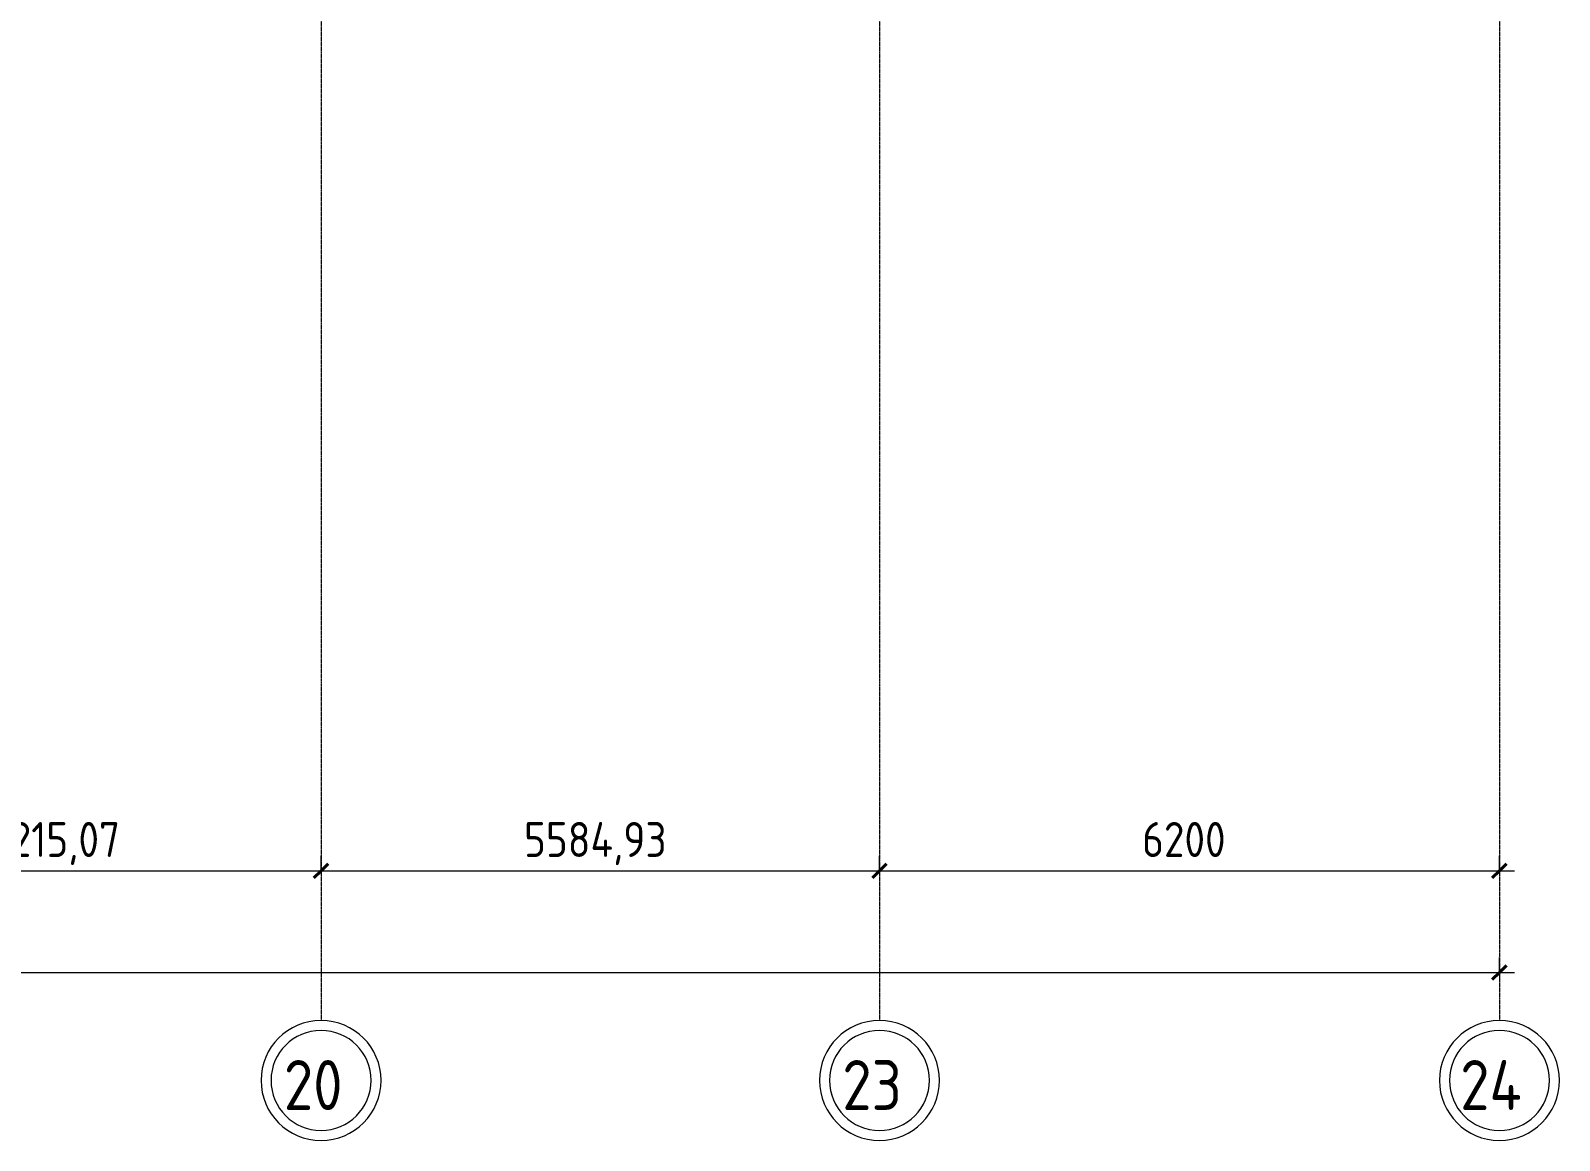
# Model space of a CAD drawing. Header units: millimetres. Extents: x -215207 to 92095, y -30385 to 123050.
# Drawn here: x -154025 to -138735, y -30385 to -19283 of the extents above; entities that cross this region are included whole.
import ezdxf

# ---------------------------------------------------------------- set-up
doc = ezdxf.new("R2010")
doc.units = ezdxf.units.MM
doc.linetypes.add('ADSK_Линия сетки', pattern=[25, 20, -2.5, 0, -2.5])
doc.layers.add('Оси', color=7, linetype='Continuous', lineweight=9)
doc.layers.add('Размеры', color=7, linetype='Continuous', lineweight=9)
doc.styles.add('GOST Common_2', font='GOST_Common.ttf', dxfattribs={"width": 0.9, "height": 90})
doc.styles.add('GOST Common_4', font='GOST_Common.ttf', dxfattribs={"width": 0.9, "height": 3.5})

# ---------------------------------------------------------------- blocks, each defined once
blk = doc.blocks.new('1 этаж 21082025')
at = {"layer": 'Оси', "linetype": 'ADSK_Линия сетки'}
for p, q in [((48815, -29900), (48815, -60626)), ((54400, -29900), (54400, -60626)), ((60600, -29900), (60600, -60626))]:
    blk.add_line(p, q, dxfattribs=at)
at = {"layer": 'Оси', "lineweight": 20}
for centre, radius, start, end in [((48815, -61226), 600, 0, 180), ((54400, -61226), 600, 0, 180), ((60600, -61226), 600, 0, 180), ((48815, -61226), 500, 0, 180), ((54400, -61226), 500, 0, 180), ((60600, -61226), 500, 0, 180), ((48815, -61226), 600, 180, 0), ((48815, -61226), 500, 180, 0), ((54400, -61226), 600, 180, 0), ((54400, -61226), 500, 180, 0), ((60600, -61226), 600, 180, 0), ((60600, -61226), 500, 180, 0)]:
    blk.add_arc(centre, radius, start, end, dxfattribs=at)
at = {"layer": 'Размеры', "lineweight": 20}
for p, q in [((48815, -59129), (48815, -58979)), ((48815, -59129), (48815, -58979)), ((54400, -59129), (54400, -58979)), ((54400, -59129), (54400, -58979)), ((60600, -59129), (60600, -58979)), ((43600, -59129), (48815, -59129)), ((48815, -59129), (48815, -59179)), ((48815, -59129), (54400, -59129)), ((48815, -59129), (48815, -59179)), ((54400, -59129), (54400, -59179)), ((54400, -59129), (60750, -59129)), ((54400, -59129), (54400, -59179)), ((60600, -59129), (60600, -59179)), ((60600, -60147), (60600, -59997)), ((-7150, -60147), (60750, -60147)), ((60600, -60147), (60600, -60197))]:
    blk.add_line(p, q, dxfattribs=at)
at = {"layer": 'Размеры', "lineweight": 40}
for p, q in [((48815, -59129), (48744, -59199)), ((48815, -59129), (48744, -59199)), ((48815, -59129), (48886, -59058)), ((48815, -59129), (48886, -59058)), ((54400, -59129), (54329, -59199)), ((54400, -59129), (54329, -59199)), ((54400, -59129), (54471, -59058)), ((54400, -59129), (54471, -59058)), ((60600, -59129), (60529, -59199)), ((60600, -59129), (60671, -59058)), ((60600, -60147), (60671, -60076)), ((60600, -60147), (60529, -60218))]:
    blk.add_line(p, q, dxfattribs=at)
at = {"layer": 'Оси', "style": 'GOST Common_2', "width": 0.9}
for s, p in [('20', (48443, -61522)), ('23', (54028, -61522)), ('24', (60207, -61522))]:
    blk.add_text(s, height=500, dxfattribs=at).set_placement(p)
at = {"layer": 'Размеры', "style": 'GOST Common_4', "width": 0.9}
for s, p in [('5215,07', (45493, -58991)), ('5584,93', (50845, -58991)), ('6200', (57027, -58991))]:
    blk.add_text(s, height=350, dxfattribs=at).set_placement(p)

msp = doc.modelspace()

# ---------------------------------------------------------------- block references
msp.add_blockref('1 этаж 21082025', (-199934.8, 31441.4))

doc.saveas('drawing.dxf')
